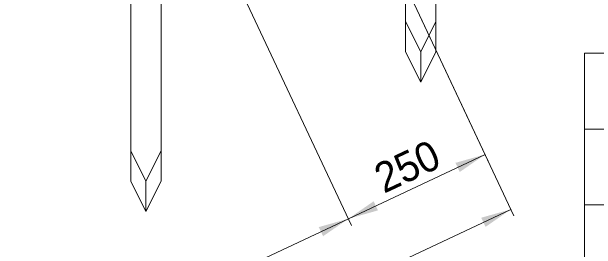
# Model space of a CAD drawing. Units: millimetres at full size, sheet at 1:20; details may follow other scales. Extents: x 200 to 8200, y 200 to 5740.
# Drawn here: x 3337 to 4302, y 1353 to 1745 of the extents above; entities that cross this region are included whole.
import ezdxf
from ezdxf.enums import TextEntityAlignment as Align

# ---------------------------------------------------------------- set-up
doc = ezdxf.new("R2010")
doc.units = ezdxf.units.MM
doc.header["$LTSCALE"] = 20
for name, color, linetype, lineweight in [('寸法', 7, 'Continuous', 13), ('表', 7, 'Continuous', 15), ('角杭', 7, 'Continuous', 18)]:
    doc.layers.add(name, color=color, linetype=linetype, lineweight=lineweight)
doc.styles.add('ＭＳ Ｐゴシック', font='')
doc.styles.get('ＭＳ Ｐゴシック').set_extended_font_data('MS PGothic')

# ---------------------------------------------------------------- blocks, each defined once
blk = doc.blocks.new('filled_arrow')
at = {"color": 0, "linetype": 'Continuous', "lineweight": -2}
blk.add_solid([(7.5, 1.25), (0, 0), (7.5, -1.25)], dxfattribs=at)

msp = doc.modelspace()

# ---------------------------------------------------------------- linework, layer by layer
at = {"layer": '寸法', "lineweight": 18}
for p, q in [((3816.58, 2151.4), (4123.3, 1498.74)), ((3816.58, 2151.4), (4165.83, 1408.24)), ((3572.19, 2085.67), (3897.81, 1392.78)), ((3591.1, 2045.44), (3897.81, 1392.78)), ((3892.71, 1403.64), (4118.19, 1509.6)), ((2350.64, 568.46), (4160.72, 1419.1)), ((3213.54, 1084.47), (3892.71, 1403.64))]:
    msp.add_line(p, q, dxfattribs=at)
at = {"layer": '表'}
for p, q in [((4282.41, 1676.52), (6010.3, 1676.52)), ((4282.41, 1676.52), (4282.41, 1017.31)), ((4282.41, 1551.52), (6010.3, 1551.52)), ((4282.41, 1426.52), (6010.3, 1426.52))]:
    msp.add_line(p, q, dxfattribs=at)
at = {"layer": '角杭'}
for p, q in [((3987.17, 1678.62), (3987.17, 2375.62)), ((4037.17, 2375.62), (4037.17, 1678.62)), ((3533.83, 1465.82), (3533.83, 2162.82)), ((3583.83, 2162.82), (3583.83, 1465.82)), ((4012.17, 1678.62), (3987.17, 1728.62)), ((4012.17, 1678.62), (4037.17, 1728.62)), ((4012.17, 1628.62), (3987.17, 1678.62)), ((4012.17, 1628.62), (4012.17, 1678.62)), ((4012.17, 1628.62), (4037.17, 1678.62)), ((3558.83, 1465.82), (3533.83, 1515.82)), ((3558.83, 1465.82), (3583.83, 1515.82)), ((3558.83, 1415.82), (3533.83, 1465.82)), ((3558.83, 1415.82), (3558.83, 1465.82)), ((3558.83, 1415.82), (3583.83, 1465.82))]:
    msp.add_line(p, q, dxfattribs=at)

# ---------------------------------------------------------------- block references
at = {"layer": '寸法', "lineweight": 18, "xscale": 6.67, "yscale": 6.67}
for p, rotation in [((4118.19, 1509.6), 205.2), ((3892.71, 1403.64), 25.2), ((4160.72, 1419.1), 205.2), ((3892.71, 1403.64), 205.2)]:
    msp.add_blockref('filled_arrow', p, dxfattribs=dict(at, rotation=rotation))

# ---------------------------------------------------------------- texts
at = {"layer": '寸法', "style": 'ＭＳ Ｐゴシック'}
msp.add_text('250', height=49.49, rotation=25.171, dxfattribs=at).set_placement((3989.71, 1490.11), align=Align.MIDDLE_CENTER)

doc.saveas('drawing.dxf')
